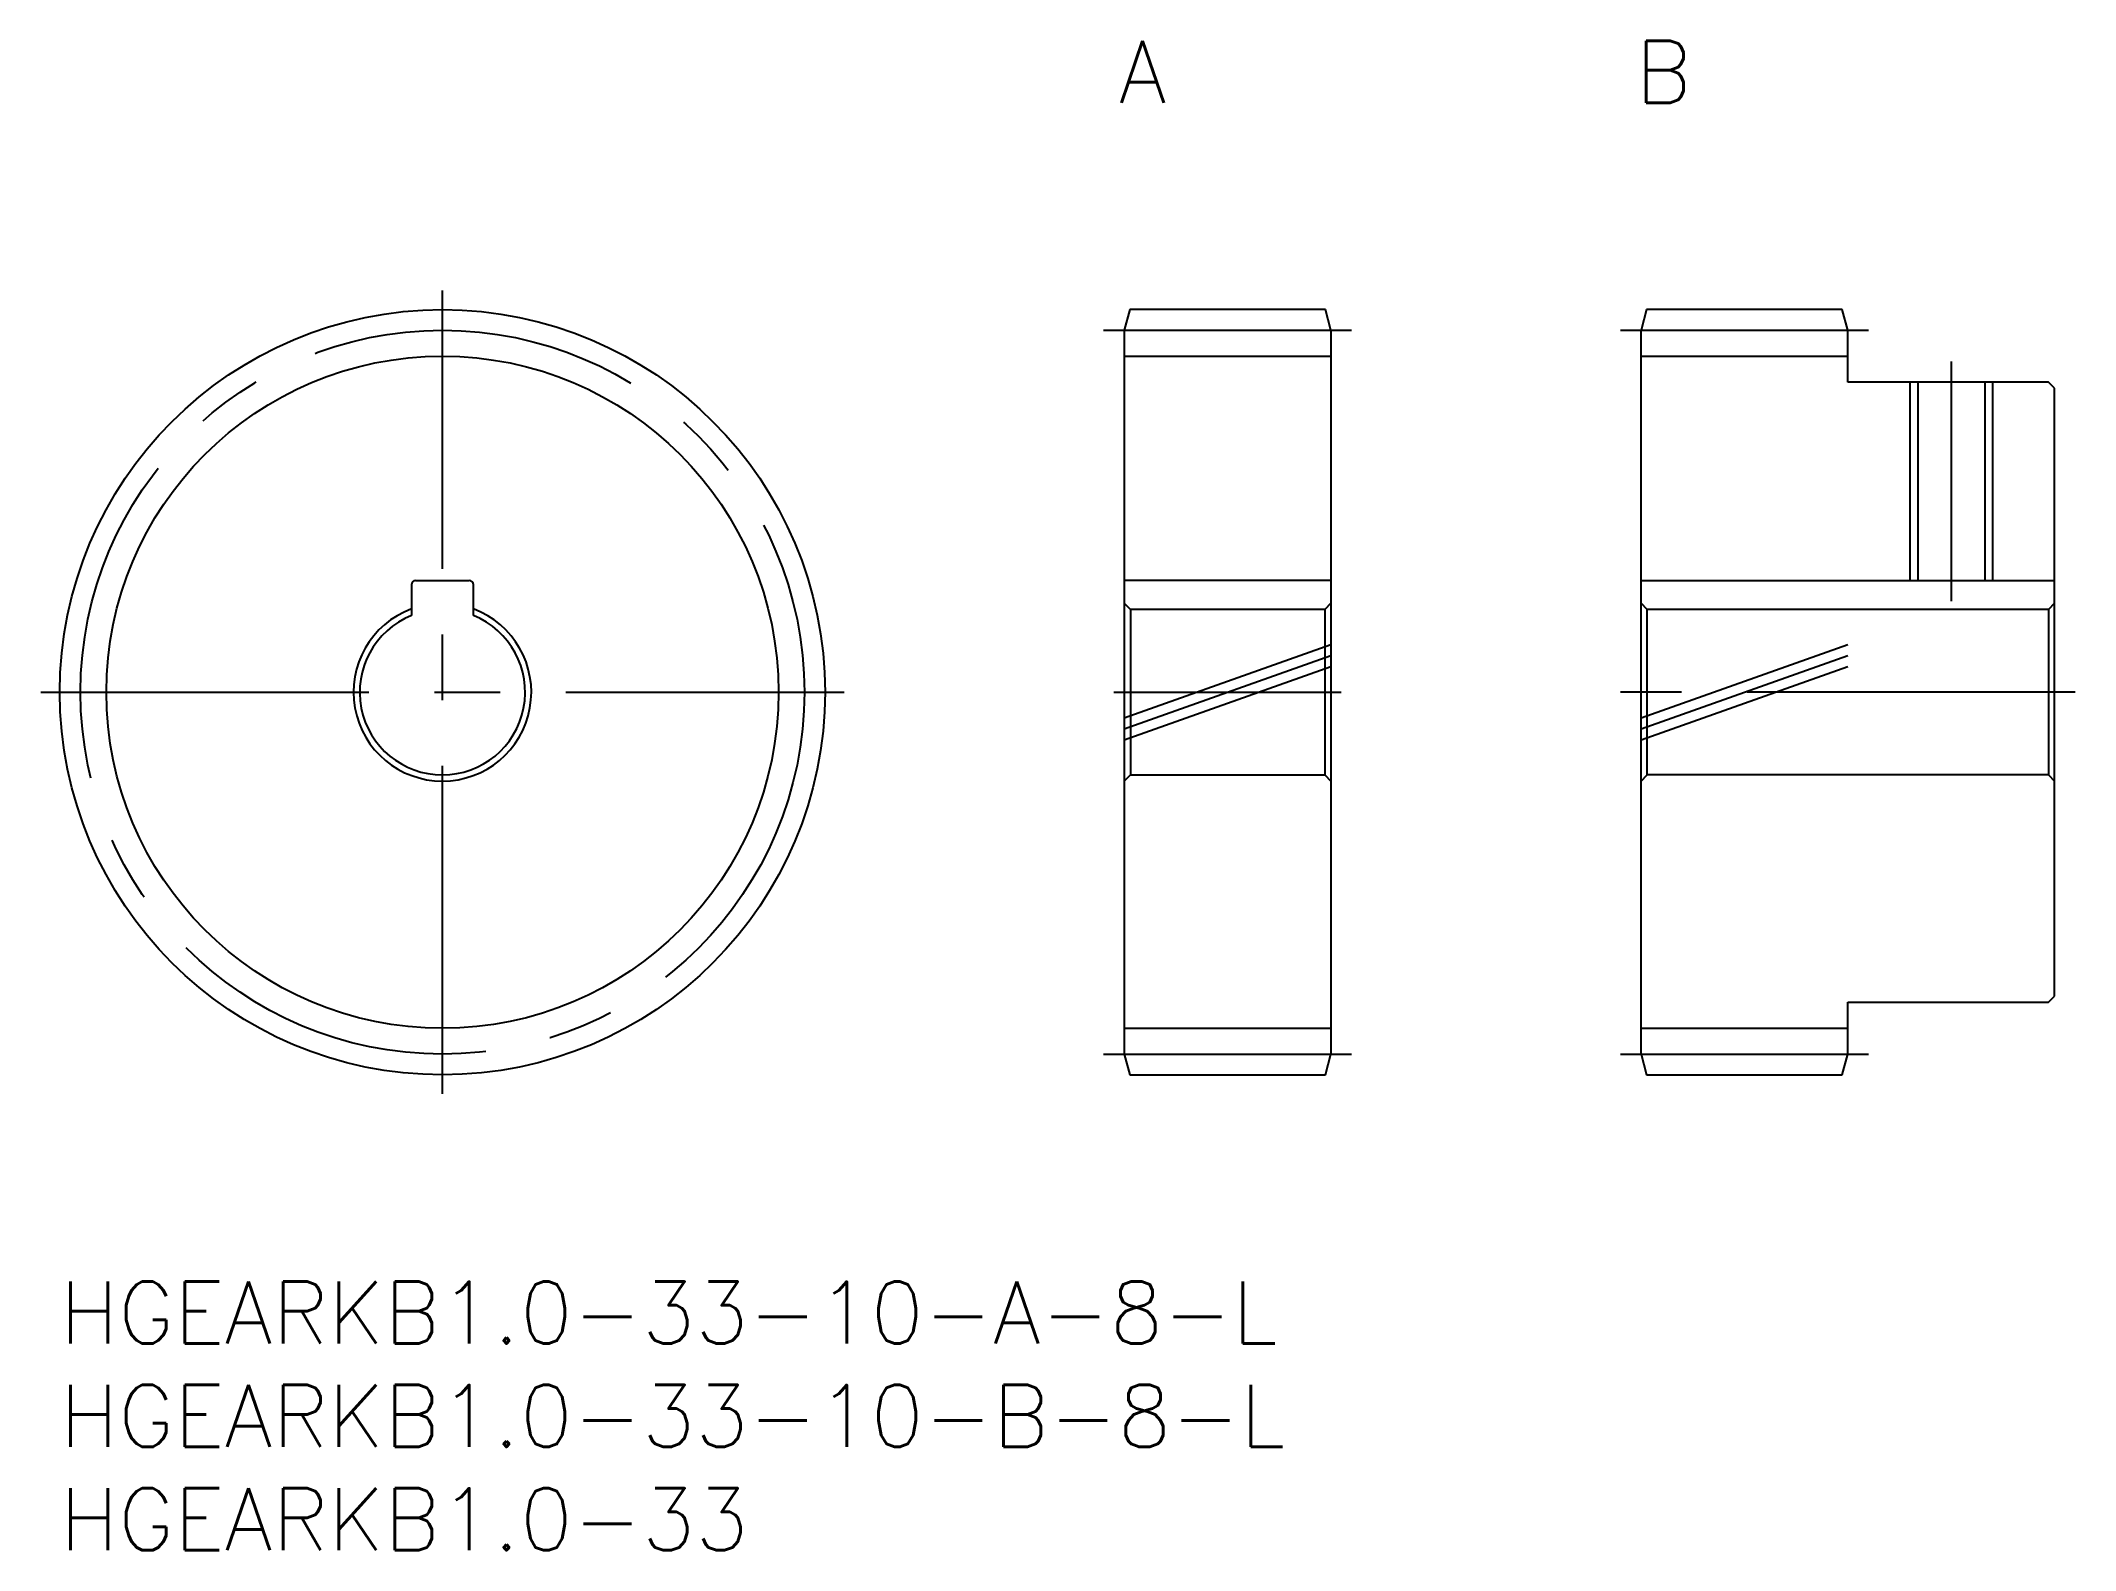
# Model space of a CAD drawing. Extents: x -0.9 to 97.5, y -13 to 60.
import ezdxf

# ---------------------------------------------------------------- set-up
doc = ezdxf.new("R2010")
doc.units = 0
doc.header["$LTSCALE"] = 0.5
doc.linetypes.add('CENTER', pattern=[50.8, 31.75, -6.35, 6.35, -6.35])
doc.linetypes.add('PHANTOM', pattern=[63.5, 31.75, -6.35, 6.35, -6.35, 6.35, -6.35])
for name, color, linetype in [('MSM_CENTER', 1, 'CENTER'), ('MSM_CONTINUOUS', 7, 'CONTINUOUS'), ('MSM_IMAGINARY', 6, 'PHANTOM'), ('MSM_NARROW', 5, 'CONTINUOUS'), ('MSM_PART_NUMBER', 7, 'CONTINUOUS')]:
    doc.layers.add(name, color=color, linetype=linetype)
doc.styles.get("Standard").update_dxf_attribs({"font": 'txt.shx', "height": 1, "bigfont": 'bigfont.shx'})

# ---------------------------------------------------------------- blocks, each defined once
blk = doc.blocks.new('*U27')
at = {"layer": 'MSM_PART_NUMBER'}
blk.add_text('HGEARKB1.0-33-10-A-8-L', height=3, dxfattribs=at).set_placement((0, -3))
blk = doc.blocks.new('*U28')
at = {"layer": 'MSM_PART_NUMBER'}
blk.add_text('HGEARKB1.0-33-10-B-8-L', height=3, dxfattribs=at).set_placement((0, -8))
blk = doc.blocks.new('*U29')
at = {"layer": 'MSM_PART_NUMBER'}
blk.add_text('HGEARKB1.0-33', height=3, dxfattribs=at).set_placement((0, -13))

msp = doc.modelspace()

# ---------------------------------------------------------------- linework, layer by layer
at = {"layer": 'MSM_CENTER'}
for p, q in [((18.505, 9.075), (18.505, 47.935)), ((50.48, 46.01), (62.48, 46.01)), ((75.48, 46.01), (87.48, 46.01)), ((91.48, 44.505), (91.48, 32.905)), ((-0.925, 28.505), (37.935, 28.505)), ((50.98, 28.505), (61.98, 28.505)), ((97.48, 28.505), (75.48, 28.505)), ((50.48, 11), (62.48, 11)), ((75.48, 11), (87.48, 11))]:
    msp.add_line(p, q, dxfattribs=at)
msp.add_circle((18.505, 28.505), 17.505, dxfattribs=at)
at = {"layer": 'MSM_CONTINUOUS'}
for p, q in [((51.748, 47.01), (51.48, 46.01)), ((61.212, 47.01), (51.748, 47.01)), ((61.48, 46.01), (61.212, 47.01)), ((76.748, 47.01), (76.48, 46.01)), ((86.212, 47.01), (76.748, 47.01)), ((86.48, 46.01), (86.212, 47.01)), ((51.48, 46.01), (51.48, 11)), ((61.48, 46.01), (61.48, 11)), ((76.48, 11), (76.48, 46.01)), ((86.48, 43.505), (86.48, 46.01)), ((51.48, 44.76), (61.48, 44.76)), ((76.48, 44.76), (86.48, 44.76)), ((96.18, 43.505), (86.48, 43.505)), ((89.859, 43.505), (89.859, 33.905)), ((93.101, 43.505), (93.101, 33.905)), ((96.48, 43.205), (96.18, 43.505)), ((96.48, 13.805), (96.48, 43.205)), ((17.005, 33.705), (17.005, 32.213)), ((17.205, 33.905), (19.805, 33.905)), ((20.005, 32.213), (20.005, 33.705)), ((61.48, 33.905), (51.48, 33.905)), ((76.48, 33.905), (96.48, 33.905)), ((51.78, 32.505), (51.48, 32.805)), ((51.78, 32.505), (51.78, 24.505)), ((61.18, 32.505), (51.78, 32.505)), ((61.48, 32.805), (61.18, 32.505)), ((61.18, 32.505), (61.18, 24.505)), ((76.78, 32.505), (76.48, 32.805)), ((76.78, 24.505), (76.78, 32.505)), ((96.18, 32.505), (76.78, 32.505)), ((96.48, 32.805), (96.18, 32.505)), ((96.18, 32.505), (96.18, 24.505)), ((51.48, 24.205), (51.78, 24.505)), ((51.78, 24.505), (61.18, 24.505)), ((61.18, 24.505), (61.48, 24.205)), ((76.48, 24.205), (76.78, 24.505)), ((96.18, 24.505), (76.78, 24.505)), ((96.18, 24.505), (96.48, 24.205)), ((96.18, 13.505), (96.48, 13.805)), ((86.48, 11), (86.48, 13.505)), ((86.48, 13.505), (96.18, 13.505)), ((51.48, 12.25), (61.48, 12.25)), ((76.48, 12.25), (86.48, 12.25)), ((51.48, 11), (51.748, 10)), ((61.212, 10), (61.48, 11)), ((76.48, 11), (76.748, 10)), ((86.212, 10), (86.48, 11)), ((51.748, 10), (61.212, 10)), ((76.748, 10), (86.212, 10))]:
    msp.add_line(p, q, dxfattribs=at)
msp.add_circle((18.505, 28.505), 18.505, dxfattribs=at)
for centre, radius, start, end in [((17.205, 33.705), 0.2, 90, 180), ((19.805, 33.705), 0.2, 0, 90), ((18.505, 28.505), 4.3, 110.41621, 69.58379), ((18.505, 28.505), 4, 112.02431, 67.97569)]:
    msp.add_arc(centre, radius, start, end, dxfattribs=at)
at = {"layer": 'MSM_IMAGINARY'}
for p, q in [((51.48, 27.262), (61.48, 30.809)), ((76.48, 27.262), (86.48, 30.809)), ((51.48, 26.732), (61.48, 30.278)), ((51.48, 26.201), (61.48, 29.748)), ((76.48, 26.732), (86.48, 30.278)), ((76.48, 26.201), (86.48, 29.748))]:
    msp.add_line(p, q, dxfattribs=at)
at = {"layer": 'MSM_NARROW'}
for p, q in [((89.48, 43.505), (89.48, 33.905)), ((93.48, 43.505), (93.48, 33.905))]:
    msp.add_line(p, q, dxfattribs=at)
msp.add_circle((18.505, 28.505), 16.255, dxfattribs=at)

# ---------------------------------------------------------------- block references
at = {"layer": 'MSM_CONTINUOUS'}
for name in ['*U27', '*U28', '*U29']:
    msp.add_blockref(name, (0, 0), dxfattribs=at)

# ---------------------------------------------------------------- texts
at = {"layer": 'MSM_PART_NUMBER'}
for s, p in [('A', (51.212, 57.018)), ('B', (76.212, 57.018))]:
    msp.add_text(s, height=3, dxfattribs=at).set_placement(p)

doc.saveas('drawing.dxf')
